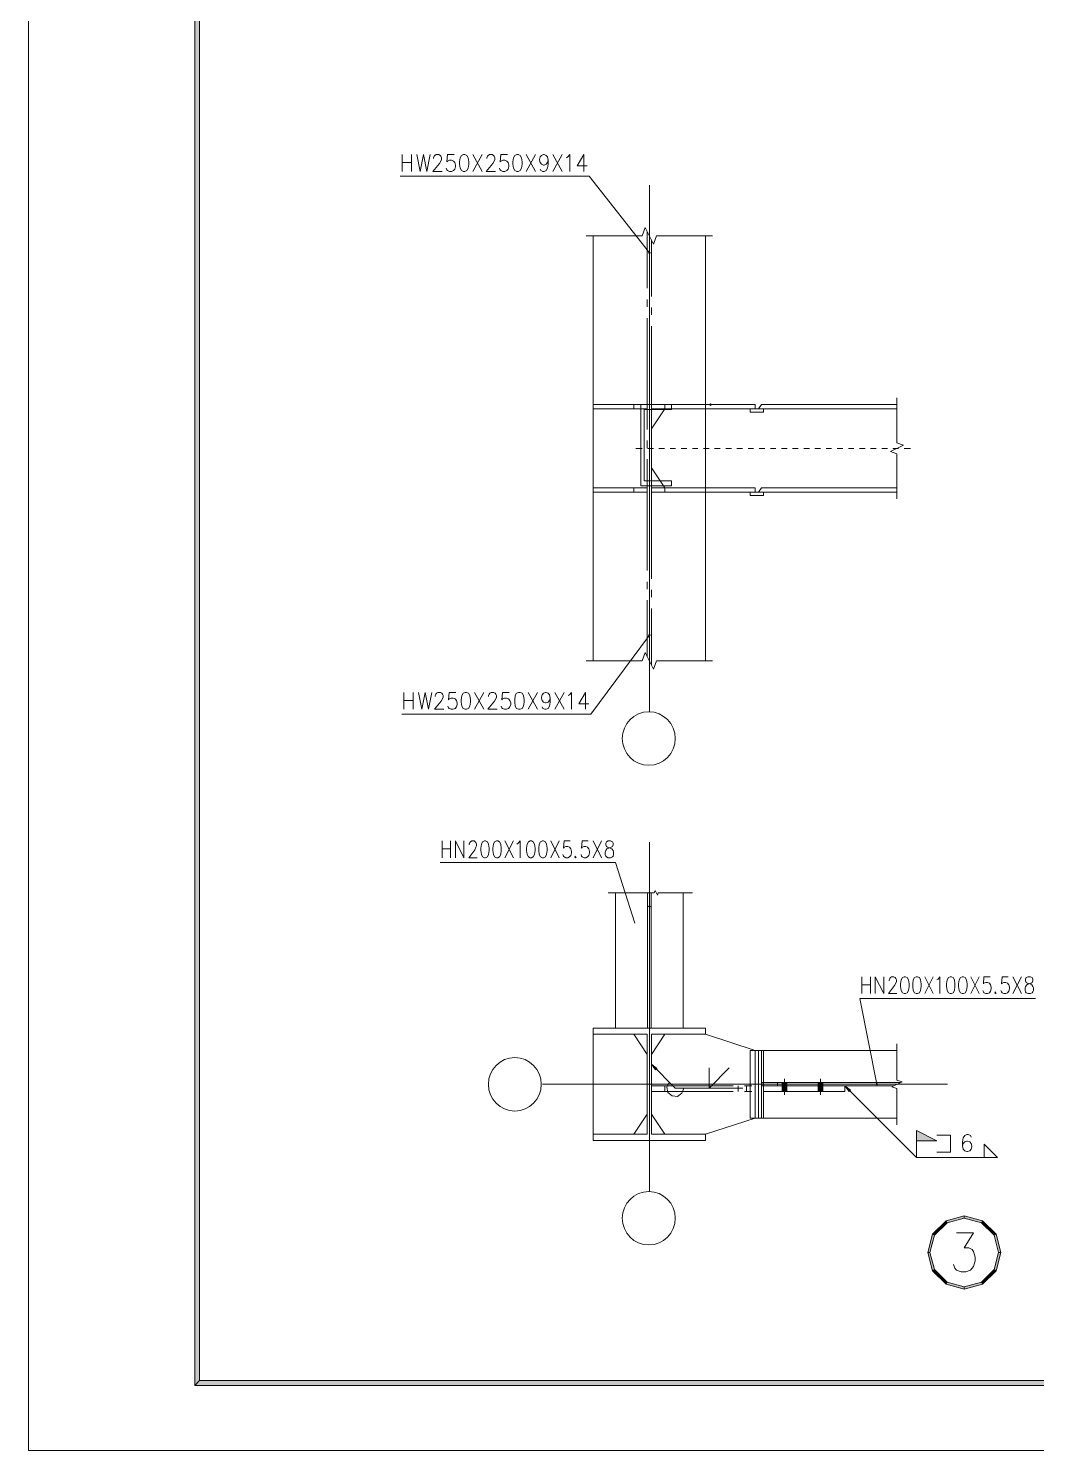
# Model space of a CAD drawing. Header units: millimetres. Extents: x 0 to 586, y 0 to 414.
# Drawn here: x 0 to 147.2, y 0 to 207.6 of the extents above; entities that cross this region are included whole.
import ezdxf

# ---------------------------------------------------------------- set-up
doc = ezdxf.new("R2010")
doc.units = ezdxf.units.MM

msp = doc.modelspace()

# ---------------------------------------------------------------- hatches: boundary and pattern name
h = msp.add_hatch(color=0)
h.dxf.hatch_style = 2
h.paths.add_polyline_path([(24.302861, 404.569083), (24.994306, 403.877639), (24.994306, 10.205861), (24.302861, 9.514417)])
h = msp.add_hatch(color=0)
h.dxf.hatch_style = 2
h.paths.add_polyline_path([(90.649778, 174.967194), (90.551, 174.868417), (90.649778, 174.868417)])
h = msp.add_hatch(color=0)
h.dxf.hatch_style = 2
h.paths.add_polyline_path([(90.551, 174.868417), (90.649778, 174.769639), (90.649778, 174.868417)])
h = msp.add_hatch(color=0)
h.dxf.hatch_style = 2
h.paths.add_polyline_path([(90.748556, 174.868417), (90.649778, 174.967194), (90.649778, 174.868417)])
h = msp.add_hatch(color=0)
h.dxf.hatch_style = 2
h.paths.add_polyline_path([(90.649778, 174.769639), (90.748556, 174.868417), (90.649778, 174.868417)])
h = msp.add_hatch(color=0)
h.dxf.hatch_style = 2
h.paths.add_polyline_path([(99.589167, 152.784528), (99.490389, 152.68575), (99.589167, 152.68575)])
h = msp.add_hatch(color=0)
h.dxf.hatch_style = 2
h.paths.add_polyline_path([(99.490389, 152.68575), (99.589167, 152.586972), (99.589167, 152.68575)])
h = msp.add_hatch(color=0)
h.dxf.hatch_style = 2
h.paths.add_polyline_path([(99.687944, 152.68575), (99.589167, 152.784528), (99.589167, 152.68575)])
h = msp.add_hatch(color=0)
h.dxf.hatch_style = 2
h.paths.add_polyline_path([(99.589167, 152.586972), (99.687944, 152.68575), (99.589167, 152.68575)])
h = msp.add_hatch(color=0)
h.dxf.hatch_style = 2
h.paths.add_polyline_path([(90.649778, 119.122472), (90.551, 119.023694), (90.649778, 119.023694)])
h = msp.add_hatch(color=0)
h.dxf.hatch_style = 2
h.paths.add_polyline_path([(90.551, 119.023694), (90.649778, 118.928444), (90.649778, 119.023694)])
h = msp.add_hatch(color=0)
h.dxf.hatch_style = 2
h.paths.add_polyline_path([(90.748556, 119.023694), (90.649778, 119.122472), (90.649778, 119.023694)])
h = msp.add_hatch(color=0)
h.dxf.hatch_style = 2
h.paths.add_polyline_path([(90.649778, 118.928444), (90.748556, 119.023694), (90.649778, 119.023694)])
h = msp.add_hatch(color=0)
h.dxf.hatch_style = 2
h.paths.add_polyline_path([(90.649778, 79.530222), (90.551, 79.431444), (90.649778, 79.431444)])
h = msp.add_hatch(color=0)
h.dxf.hatch_style = 2
h.paths.add_polyline_path([(90.551, 79.431444), (90.649778, 79.332667), (90.649778, 79.431444)])
h = msp.add_hatch(color=0)
h.dxf.hatch_style = 2
h.paths.add_polyline_path([(90.748556, 79.431444), (90.649778, 79.530222), (90.649778, 79.431444)])
h = msp.add_hatch(color=0)
h.dxf.hatch_style = 2
h.paths.add_polyline_path([(90.649778, 79.332667), (90.748556, 79.431444), (90.649778, 79.431444)])
h = msp.add_hatch(color=0)
h.dxf.hatch_style = 2
h.paths.add_polyline_path([(90.946111, 56.388), (91.746917, 55.795333), (91.538778, 55.587194)])
h = msp.add_hatch(color=0)
h.dxf.hatch_style = 2
h.paths.add_polyline_path([(110.71225, 52.433361), (110.024333, 52.433361), (110.024333, 53.717472), (110.71225, 53.717472)])
h = msp.add_hatch(color=0)
h.dxf.hatch_style = 2
h.paths.add_polyline_path([(115.972167, 52.433361), (115.280722, 52.433361), (115.280722, 53.717472), (115.972167, 53.717472)])
h = msp.add_hatch(color=0)
h.dxf.hatch_style = 2
h.paths.add_polyline_path([(119.210667, 53.223583), (120.011472, 52.630917), (119.803333, 52.422778)])
h = msp.add_hatch(color=0)
h.dxf.hatch_style = 2
h.paths.add_polyline_path([(123.842639, 53.569306), (123.743861, 53.470528), (123.842639, 53.470528)])
h = msp.add_hatch(color=0)
h.dxf.hatch_style = 2
h.paths.add_polyline_path([(123.743861, 53.470528), (123.842639, 53.37175), (123.842639, 53.470528)])
h = msp.add_hatch(color=0)
h.dxf.hatch_style = 2
h.paths.add_polyline_path([(123.941417, 53.470528), (123.842639, 53.569306), (123.842639, 53.470528)])
h = msp.add_hatch(color=0)
h.dxf.hatch_style = 2
h.paths.add_polyline_path([(123.842639, 53.37175), (123.941417, 53.470528), (123.842639, 53.470528)])
h = msp.add_hatch(color=0)
h.dxf.hatch_style = 2
h.paths.add_polyline_path([(129.667, 45.229639), (129.667, 46.711306), (132.623278, 45.229639)])
h = msp.add_hatch(color=0)
h.dxf.hatch_style = 2
h.paths.add_polyline_path([(133.963833, 33.549167), (132.009444, 31.594778), (132.295194, 31.428972), (134.129639, 33.263417)])
h = msp.add_hatch(color=0)
h.dxf.hatch_style = 2
h.paths.add_polyline_path([(136.634361, 34.265306), (133.963833, 33.549167), (134.129639, 33.263417), (136.634361, 33.933694)])
h = msp.add_hatch(color=0)
h.dxf.hatch_style = 2
h.paths.add_polyline_path([(139.304889, 33.549167), (136.634361, 34.265306), (136.634361, 33.933694), (139.139083, 33.263417)])
h = msp.add_hatch(color=0)
h.dxf.hatch_style = 2
h.paths.add_polyline_path([(141.262806, 31.594778), (139.304889, 33.549167), (139.139083, 33.263417), (140.973528, 31.428972)])
h = msp.add_hatch(color=0)
h.dxf.hatch_style = 2
h.paths.add_polyline_path([(132.009444, 31.594778), (131.293306, 28.92425), (131.624917, 28.92425), (132.295194, 31.428972)])
h = msp.add_hatch(color=0)
h.dxf.hatch_style = 2
h.paths.add_polyline_path([(141.975417, 28.92425), (141.262806, 31.594778), (140.973528, 31.428972), (141.643806, 28.92425)])
h = msp.add_hatch(color=0)
h.dxf.hatch_style = 2
h.paths.add_polyline_path([(131.293306, 28.92425), (132.009444, 26.253722), (132.295194, 26.419528), (131.624917, 28.92425)])
h = msp.add_hatch(color=0)
h.dxf.hatch_style = 2
h.paths.add_polyline_path([(141.262806, 26.253722), (141.975417, 28.92425), (141.643806, 28.92425), (140.973528, 26.419528)])
h = msp.add_hatch(color=0)
h.dxf.hatch_style = 2
h.paths.add_polyline_path([(132.009444, 26.253722), (133.963833, 24.295806), (134.129639, 24.585083), (132.295194, 26.419528)])
h = msp.add_hatch(color=0)
h.dxf.hatch_style = 2
h.paths.add_polyline_path([(139.304889, 24.295806), (141.262806, 26.253722), (140.973528, 26.419528), (139.139083, 24.585083)])
h = msp.add_hatch(color=0)
h.dxf.hatch_style = 2
h.paths.add_polyline_path([(133.963833, 24.295806), (136.634361, 23.583194), (136.634361, 23.914806), (134.129639, 24.585083)])
h = msp.add_hatch(color=0)
h.dxf.hatch_style = 2
h.paths.add_polyline_path([(136.634361, 23.583194), (139.304889, 24.295806), (139.139083, 24.585083), (136.634361, 23.914806)])
h = msp.add_hatch(color=0)
h.dxf.hatch_style = 2
h.paths.add_polyline_path([(24.302861, 9.514417), (24.994306, 10.205861), (575.429944, 10.205861), (576.117861, 9.514417)])

# ---------------------------------------------------------------- linework, layer by layer
at = {"color": 0, "lineweight": 0}
for points in [[(0, 0), (585.632278, 0), (585.632278, 414.0835), (0, 414.0835)], [(24.302861, 404.569083), (24.994306, 403.877639), (24.994306, 10.205861), (24.302861, 9.514417)], [(63.514111, 189.19825), (63.221306, 189.078306), (63.027278, 188.725528), (62.9285, 188.139917), (62.9285, 187.787139), (63.027278, 187.201528), (63.221306, 186.84875), (63.514111, 186.732333), (63.708139, 186.732333), (64.000944, 186.84875), (64.1985, 187.201528), (64.29375, 187.787139), (64.29375, 188.139917), (64.1985, 188.725528), (64.000944, 189.078306), (63.708139, 189.19825)], [(71.317556, 189.19825), (71.02475, 189.078306), (70.827194, 188.725528), (70.731944, 188.139917), (70.731944, 187.787139), (70.827194, 187.201528), (71.02475, 186.84875), (71.317556, 186.732333), (71.511583, 186.732333), (71.804389, 186.84875), (71.998417, 187.201528), (72.097194, 187.787139), (72.097194, 188.139917), (71.998417, 188.725528), (71.804389, 189.078306), (71.511583, 189.19825)], [(90.649778, 174.967194), (90.551, 174.868417), (90.649778, 174.868417)], [(90.551, 174.868417), (90.649778, 174.769639), (90.649778, 174.868417)], [(90.748556, 174.868417), (90.649778, 174.967194), (90.649778, 174.868417)], [(90.649778, 174.769639), (90.748556, 174.868417), (90.649778, 174.868417)], [(99.589167, 152.784528), (99.490389, 152.68575), (99.589167, 152.68575)], [(99.490389, 152.68575), (99.589167, 152.586972), (99.589167, 152.68575)], [(99.687944, 152.68575), (99.589167, 152.784528), (99.589167, 152.68575)], [(99.589167, 152.586972), (99.687944, 152.68575), (99.589167, 152.68575)], [(90.649778, 119.122472), (90.551, 119.023694), (90.649778, 119.023694)], [(90.551, 119.023694), (90.649778, 118.928444), (90.649778, 119.023694)], [(90.748556, 119.023694), (90.649778, 119.122472), (90.649778, 119.023694)], [(90.649778, 118.928444), (90.748556, 119.023694), (90.649778, 119.023694)], [(63.771639, 110.673444), (63.478833, 110.557028), (63.284806, 110.20425), (63.186028, 109.618639), (63.186028, 109.265861), (63.284806, 108.68025), (63.478833, 108.327472), (63.771639, 108.211056), (63.965667, 108.211056), (64.258472, 108.327472), (64.4525, 108.68025), (64.551278, 109.265861), (64.551278, 109.618639), (64.4525, 110.20425), (64.258472, 110.557028), (63.965667, 110.673444)], [(71.571556, 110.673444), (71.27875, 110.557028), (71.084722, 110.20425), (70.989472, 109.618639), (70.989472, 109.265861), (71.084722, 108.68025), (71.27875, 108.327472), (71.571556, 108.211056), (71.769111, 108.211056), (72.061917, 108.327472), (72.255944, 108.68025), (72.354722, 109.265861), (72.354722, 109.618639), (72.255944, 110.20425), (72.061917, 110.557028), (71.769111, 110.673444)], [(66.565639, 89.002306), (66.301056, 88.885889), (66.124667, 88.533111), (66.036472, 87.943972), (66.036472, 87.594722), (66.124667, 87.005583), (66.301056, 86.652806), (66.565639, 86.536389), (66.742028, 86.536389), (67.006611, 86.652806), (67.183, 87.005583), (67.271194, 87.594722), (67.271194, 87.943972), (67.183, 88.533111), (67.006611, 88.885889), (66.742028, 89.002306)], [(68.329528, 89.002306), (68.064944, 88.885889), (67.888556, 88.533111), (67.800361, 87.943972), (67.800361, 87.594722), (67.888556, 87.005583), (68.064944, 86.652806), (68.329528, 86.536389), (68.505917, 86.536389), (68.7705, 86.652806), (68.946889, 87.005583), (69.035083, 87.594722), (69.035083, 87.943972), (68.946889, 88.533111), (68.7705, 88.885889), (68.505917, 89.002306)], [(73.268417, 89.002306), (73.003833, 88.885889), (72.827444, 88.533111), (72.73925, 87.943972), (72.73925, 87.594722), (72.827444, 87.005583), (73.003833, 86.652806), (73.268417, 86.536389), (73.444806, 86.536389), (73.705861, 86.652806), (73.88225, 87.005583), (73.970444, 87.594722), (73.970444, 87.943972), (73.88225, 88.533111), (73.705861, 88.885889), (73.444806, 89.002306)], [(75.028778, 89.002306), (74.764194, 88.885889), (74.587806, 88.533111), (74.499611, 87.943972), (74.499611, 87.594722), (74.587806, 87.005583), (74.764194, 86.652806), (75.028778, 86.536389), (75.205167, 86.536389), (75.46975, 86.652806), (75.646139, 87.005583), (75.734333, 87.594722), (75.734333, 87.943972), (75.646139, 88.533111), (75.46975, 88.885889), (75.205167, 89.002306)], [(84.641972, 89.002306), (84.377389, 88.885889), (84.289194, 88.649528), (84.289194, 88.413167), (84.377389, 88.180333), (84.553778, 88.063917), (84.906556, 87.943972), (85.171139, 87.827556), (85.347528, 87.594722), (85.435722, 87.358361), (85.435722, 87.005583), (85.347528, 86.77275), (85.259333, 86.652806), (84.99475, 86.536389), (84.641972, 86.536389), (84.377389, 86.652806), (84.289194, 86.77275), (84.201, 87.005583), (84.201, 87.358361), (84.289194, 87.594722), (84.465583, 87.827556), (84.730167, 87.943972), (85.082944, 88.063917), (85.259333, 88.180333), (85.347528, 88.413167), (85.347528, 88.649528), (85.259333, 88.885889), (84.99475, 89.002306)], [(90.649778, 79.530222), (90.551, 79.431444), (90.649778, 79.431444)], [(90.551, 79.431444), (90.649778, 79.332667), (90.649778, 79.431444)], [(90.748556, 79.431444), (90.649778, 79.530222), (90.649778, 79.431444)], [(90.649778, 79.332667), (90.748556, 79.431444), (90.649778, 79.431444)], [(127.864306, 69.172667), (127.599722, 69.052722), (127.423333, 68.703472), (127.335139, 68.114333), (127.335139, 67.761556), (127.423333, 67.175944), (127.599722, 66.823167), (127.864306, 66.70675), (128.040694, 66.70675), (128.305278, 66.823167), (128.481667, 67.175944), (128.569861, 67.761556), (128.569861, 68.114333), (128.481667, 68.703472), (128.305278, 69.052722), (128.040694, 69.172667)], [(129.628194, 69.172667), (129.363611, 69.052722), (129.187222, 68.703472), (129.099028, 68.114333), (129.099028, 67.761556), (129.187222, 67.175944), (129.363611, 66.823167), (129.628194, 66.70675), (129.804583, 66.70675), (130.069167, 66.823167), (130.245556, 67.175944), (130.33375, 67.761556), (130.33375, 68.114333), (130.245556, 68.703472), (130.069167, 69.052722), (129.804583, 69.172667)], [(134.567083, 69.172667), (134.3025, 69.052722), (134.126111, 68.703472), (134.037917, 68.114333), (134.037917, 67.761556), (134.126111, 67.175944), (134.3025, 66.823167), (134.567083, 66.70675), (134.743472, 66.70675), (135.008056, 66.823167), (135.184444, 67.175944), (135.272639, 67.761556), (135.272639, 68.114333), (135.184444, 68.703472), (135.008056, 69.052722), (134.743472, 69.172667)], [(136.330972, 69.172667), (136.066389, 69.052722), (135.89, 68.703472), (135.801806, 68.114333), (135.801806, 67.761556), (135.89, 67.175944), (136.066389, 66.823167), (136.330972, 66.70675), (136.507361, 66.70675), (136.771944, 66.823167), (136.948333, 67.175944), (137.036528, 67.761556), (137.036528, 68.114333), (136.948333, 68.703472), (136.771944, 69.052722), (136.507361, 69.172667)], [(145.940639, 69.172667), (145.676056, 69.052722), (145.587861, 68.819889), (145.587861, 68.583528), (145.676056, 68.350694), (145.852444, 68.23075), (146.205222, 68.114333), (146.469806, 67.997917), (146.646194, 67.761556), (146.734389, 67.528722), (146.734389, 67.175944), (146.646194, 66.943111), (146.558, 66.823167), (146.293417, 66.70675), (145.940639, 66.70675), (145.676056, 66.823167), (145.587861, 66.943111), (145.499667, 67.175944), (145.499667, 67.528722), (145.587861, 67.761556), (145.76425, 67.997917), (146.028833, 68.114333), (146.381611, 68.23075), (146.558, 68.350694), (146.646194, 68.583528), (146.646194, 68.819889), (146.558, 69.052722), (146.293417, 69.172667)], [(90.946111, 56.388), (91.746917, 55.795333), (91.538778, 55.587194)], [(110.71225, 52.433361), (110.024333, 52.433361), (110.024333, 53.717472), (110.71225, 53.717472)], [(115.972167, 52.433361), (115.280722, 52.433361), (115.280722, 53.717472), (115.972167, 53.717472)], [(119.210667, 53.223583), (120.011472, 52.630917), (119.803333, 52.422778)], [(123.842639, 53.569306), (123.743861, 53.470528), (123.842639, 53.470528)], [(123.743861, 53.470528), (123.842639, 53.37175), (123.842639, 53.470528)], [(123.941417, 53.470528), (123.842639, 53.569306), (123.842639, 53.470528)], [(123.842639, 53.37175), (123.941417, 53.470528), (123.842639, 53.470528)], [(129.667, 45.229639), (129.667, 46.711306), (132.623278, 45.229639)], [(133.963833, 33.549167), (132.009444, 31.594778), (132.295194, 31.428972), (134.129639, 33.263417)], [(136.634361, 34.265306), (133.963833, 33.549167), (134.129639, 33.263417), (136.634361, 33.933694)], [(139.304889, 33.549167), (136.634361, 34.265306), (136.634361, 33.933694), (139.139083, 33.263417)], [(141.262806, 31.594778), (139.304889, 33.549167), (139.139083, 33.263417), (140.973528, 31.428972)], [(132.009444, 31.594778), (131.293306, 28.92425), (131.624917, 28.92425), (132.295194, 31.428972)], [(141.975417, 28.92425), (141.262806, 31.594778), (140.973528, 31.428972), (141.643806, 28.92425)], [(131.293306, 28.92425), (132.009444, 26.253722), (132.295194, 26.419528), (131.624917, 28.92425)], [(141.262806, 26.253722), (141.975417, 28.92425), (141.643806, 28.92425), (140.973528, 26.419528)], [(132.009444, 26.253722), (133.963833, 24.295806), (134.129639, 24.585083), (132.295194, 26.419528)], [(139.304889, 24.295806), (141.262806, 26.253722), (140.973528, 26.419528), (139.139083, 24.585083)], [(133.963833, 24.295806), (136.634361, 23.583194), (136.634361, 23.914806), (134.129639, 24.585083)], [(136.634361, 23.583194), (139.304889, 24.295806), (139.139083, 24.585083), (136.634361, 23.914806)], [(24.302861, 9.514417), (24.994306, 10.205861), (575.429944, 10.205861), (576.117861, 9.514417)]]:
    msp.add_lwpolyline(points, close=True, dxfattribs=at)
for points in [[(54.542972, 186.732333), (54.542972, 189.19825)], [(55.908222, 189.19825), (55.908222, 186.732333)], [(56.687861, 189.19825), (57.174694, 186.732333), (57.661528, 189.19825), (58.151889, 186.732333), (58.638722, 189.19825)], [(59.125556, 188.609111), (59.125556, 188.725528), (59.224333, 188.961889), (59.319583, 189.078306), (59.517139, 189.19825), (59.905194, 189.19825), (60.099222, 189.078306), (60.198, 188.961889), (60.296778, 188.725528), (60.296778, 188.492694), (60.198, 188.256333), (60.003972, 187.907083), (59.026778, 186.732333), (60.392028, 186.732333)], [(62.148861, 189.19825), (61.175194, 189.19825), (61.076417, 188.139917), (61.175194, 188.256333), (61.468, 188.376278), (61.757278, 188.376278), (62.050083, 188.256333), (62.247639, 188.0235), (62.342889, 187.670722), (62.342889, 187.434361), (62.247639, 187.085111), (62.050083, 186.84875), (61.757278, 186.732333), (61.468, 186.732333), (61.175194, 186.84875), (61.076417, 186.965167), (60.977639, 187.201528)], [(64.879361, 186.732333), (66.244611, 189.19825)], [(64.879361, 189.19825), (66.244611, 186.732333)], [(66.929, 188.609111), (66.929, 188.725528), (67.02425, 188.961889), (67.123028, 189.078306), (67.317056, 189.19825), (67.708639, 189.19825), (67.902667, 189.078306), (68.001444, 188.961889), (68.096694, 188.725528), (68.096694, 188.492694), (68.001444, 188.256333), (67.803889, 187.907083), (66.830222, 186.732333), (68.195472, 186.732333)], [(69.952306, 189.19825), (68.975111, 189.19825), (68.876333, 188.139917), (68.975111, 188.256333), (69.267917, 188.376278), (69.560722, 188.376278), (69.853528, 188.256333), (70.047556, 188.0235), (70.146333, 187.670722), (70.146333, 187.434361), (70.047556, 187.085111), (69.853528, 186.84875), (69.560722, 186.732333), (69.267917, 186.732333), (68.975111, 186.84875), (68.876333, 186.965167), (68.781083, 187.201528)], [(72.682806, 186.732333), (74.048056, 189.19825)], [(72.682806, 189.19825), (74.048056, 186.732333)], [(75.900139, 188.376278), (75.801361, 188.0235), (75.607333, 187.787139), (75.314528, 187.670722), (75.21575, 187.670722), (74.922944, 187.787139), (74.728917, 188.0235), (74.633667, 188.376278), (74.633667, 188.492694), (74.728917, 188.845472), (74.922944, 189.078306), (75.21575, 189.19825), (75.314528, 189.19825), (75.607333, 189.078306), (75.801361, 188.845472), (75.900139, 188.376278), (75.900139, 187.787139), (75.801361, 187.201528), (75.607333, 186.84875), (75.314528, 186.732333), (75.1205, 186.732333), (74.827694, 186.84875), (74.728917, 187.085111)], [(76.581, 186.732333), (77.94625, 189.19825)], [(76.581, 189.19825), (77.94625, 186.732333)], [(78.531861, 188.725528), (78.729417, 188.845472), (79.018694, 189.19825), (79.018694, 186.732333)], [(81.068333, 189.19825), (80.094667, 187.554306), (81.555167, 187.554306)], [(81.068333, 189.19825), (81.068333, 186.732333)], [(54.542972, 188.0235), (55.908222, 188.0235)], [(81.8515, 186.040889), (54.246639, 186.040889)], [(90.649778, 174.868417), (81.8515, 186.040889)], [(90.649778, 107.890028), (90.649778, 184.725028)], [(89.623194, 177.330806), (90.035944, 178.565528)], [(90.035944, 178.565528), (91.267139, 176.099611)], [(81.449333, 177.330806), (89.623194, 177.330806)], [(82.433583, 115.28425), (82.433583, 177.330806)], [(90.353444, 177.923472), (90.353444, 169.675528)], [(90.946111, 168.490194), (90.946111, 176.741667)], [(91.267139, 176.099611), (91.676361, 177.330806)], [(91.676361, 177.330806), (99.85375, 177.330806)], [(98.865972, 177.330806), (98.865972, 115.28425)], [(90.699167, 174.868417), (90.716806, 174.868417)], [(90.353444, 168.049222), (90.353444, 166.962667)], [(90.946111, 165.780861), (90.946111, 166.863889)], [(90.353444, 165.336361), (90.353444, 149.069778)], [(90.946111, 147.887972), (90.946111, 164.154556)], [(126.798917, 147.104806), (126.798917, 153.67)], [(82.433583, 152.68575), (90.353444, 152.68575)], [(82.433583, 152.093083), (82.433583, 152.68575)], [(82.433583, 152.093083), (90.353444, 152.093083)], [(88.381417, 152.093083), (88.381417, 152.68575)], [(93.88475, 152.68575), (89.415056, 152.68575)], [(89.415056, 152.68575), (89.415056, 140.853583)], [(89.908944, 141.545028), (89.908944, 151.994306)], [(89.908944, 151.994306), (93.88475, 151.994306)], [(90.353444, 152.093083), (90.353444, 152.68575)], [(90.946111, 152.093083), (90.946111, 152.68575)], [(90.946111, 152.68575), (98.865972, 152.68575)], [(90.946111, 149.136806), (92.918139, 152.093083)], [(90.946111, 152.093083), (98.865972, 152.093083)], [(92.918139, 152.093083), (92.918139, 152.68575)], [(93.88475, 151.994306), (93.88475, 152.68575)], [(98.865972, 152.68575), (106.097917, 152.68575)], [(98.865972, 152.093083), (98.865972, 152.68575)], [(98.865972, 152.093083), (106.097917, 152.093083)], [(99.638556, 152.68575), (99.656194, 152.68575)], [(105.357083, 152.093083), (107.329111, 152.093083)], [(105.357083, 151.567444), (105.357083, 152.093083)], [(107.329111, 151.567444), (105.357083, 151.567444)], [(106.097917, 152.093083), (106.097917, 152.68575)], [(106.588278, 152.093083), (107.004556, 152.68575)], [(106.588278, 152.093083), (126.798917, 152.093083)], [(107.004556, 152.68575), (126.798917, 152.68575)], [(107.329111, 151.567444), (107.329111, 152.093083)], [(110.370056, 152.68575), (122.198694, 152.68575)], [(90.353444, 147.443472), (90.353444, 146.356917)], [(90.946111, 143.481778), (90.946111, 149.136806)], [(88.67775, 146.307528), (89.612611, 146.307528)], [(90.424, 146.307528), (91.238917, 146.307528)], [(90.649778, 146.307528), (90.649778, 129.547056)], [(90.946111, 145.175111), (90.946111, 146.258139)], [(92.050306, 146.307528), (92.865222, 146.307528)], [(93.676611, 146.307528), (94.491528, 146.307528)], [(95.306444, 146.307528), (96.117833, 146.307528)], [(96.93275, 146.307528), (97.744139, 146.307528)], [(98.559056, 146.307528), (99.370444, 146.307528)], [(100.185361, 146.307528), (100.99675, 146.307528)], [(101.811667, 146.307528), (102.626583, 146.307528)], [(103.437972, 146.307528), (104.252889, 146.307528)], [(105.064278, 146.307528), (105.879194, 146.307528)], [(106.690583, 146.307528), (107.5055, 146.307528)], [(108.320417, 146.307528), (109.131806, 146.307528)], [(109.946722, 146.307528), (110.758111, 146.307528)], [(111.573028, 146.307528), (112.384417, 146.307528)], [(113.199333, 146.307528), (114.01425, 146.307528)], [(114.825639, 146.307528), (115.640556, 146.307528)], [(116.451944, 146.307528), (117.266861, 146.307528)], [(118.07825, 146.307528), (118.893167, 146.307528)], [(119.704556, 146.307528), (120.519472, 146.307528)], [(121.334389, 146.307528), (122.145778, 146.307528)], [(122.960694, 146.307528), (123.772083, 146.307528)], [(124.587, 146.307528), (125.398389, 146.307528)], [(125.842889, 145.831278), (127.758472, 146.787306)], [(126.798917, 145.51025), (125.842889, 145.831278)], [(126.213306, 146.307528), (127.028222, 146.307528)], [(127.758472, 146.787306), (126.798917, 147.104806)], [(126.798917, 138.948583), (126.798917, 145.51025)], [(127.839611, 146.307528), (128.770944, 146.307528)], [(90.353444, 144.730611), (90.353444, 128.464028)], [(90.946111, 127.282222), (90.946111, 143.548806)], [(92.918139, 140.5255), (90.946111, 143.481778)], [(89.908944, 141.545028), (93.88475, 141.545028)], [(93.88475, 140.853583), (93.88475, 141.545028)], [(90.353444, 140.5255), (82.433583, 140.5255)], [(82.433583, 139.932833), (82.433583, 140.5255)], [(90.353444, 139.932833), (82.433583, 139.932833)], [(88.381417, 139.932833), (88.381417, 140.5255)], [(89.415056, 140.853583), (93.88475, 140.853583)], [(90.353444, 139.932833), (90.353444, 140.5255)], [(90.946111, 139.932833), (90.946111, 140.5255)], [(90.946111, 140.5255), (98.865972, 140.5255)], [(98.865972, 139.932833), (90.946111, 139.932833)], [(92.918139, 139.932833), (92.918139, 140.5255)], [(98.865972, 140.5255), (106.097917, 140.5255)], [(98.865972, 139.932833), (98.865972, 140.5255)], [(106.097917, 139.932833), (98.865972, 139.932833)], [(105.357083, 139.407194), (105.357083, 139.932833)], [(105.357083, 139.932833), (107.329111, 139.932833)], [(107.329111, 139.407194), (105.357083, 139.407194)], [(106.097917, 139.932833), (106.097917, 140.5255)], [(106.588278, 139.932833), (107.004556, 140.5255)], [(126.798917, 139.932833), (106.588278, 139.932833)], [(126.798917, 140.5255), (107.004556, 140.5255)], [(107.329111, 139.407194), (107.329111, 139.932833)], [(90.353444, 126.837722), (90.353444, 125.751167)], [(90.946111, 124.569361), (90.946111, 125.652389)], [(90.353444, 124.124861), (90.353444, 115.876917)], [(90.946111, 114.695111), (90.946111, 122.943056)], [(90.649778, 119.023694), (82.109028, 107.519611)], [(90.699167, 119.023694), (90.716806, 119.023694)], [(89.623194, 115.28425), (90.035944, 116.518972)], [(90.035944, 116.518972), (91.267139, 114.053056)], [(81.449333, 115.28425), (89.623194, 115.28425)], [(91.267139, 114.053056), (91.676361, 115.28425)], [(91.676361, 115.28425), (99.85375, 115.28425)], [(54.8005, 108.211056), (54.8005, 110.673444)], [(56.16575, 110.673444), (56.16575, 108.211056)], [(56.945389, 110.673444), (57.432222, 108.211056), (57.919056, 110.673444), (58.405889, 108.211056), (58.89625, 110.673444)], [(59.383083, 110.087833), (59.383083, 110.20425), (59.478333, 110.440611), (59.577111, 110.557028), (59.771139, 110.673444), (60.162722, 110.673444), (60.35675, 110.557028), (60.455528, 110.440611), (60.554306, 110.20425), (60.554306, 109.971417), (60.455528, 109.735056), (60.2615, 109.382278), (59.284306, 108.211056), (60.649556, 108.211056)], [(62.406389, 110.673444), (61.429194, 110.673444), (61.333944, 109.618639), (61.429194, 109.735056), (61.722, 109.855), (62.014806, 109.855), (62.307611, 109.735056), (62.501639, 109.502222), (62.600417, 109.149444), (62.600417, 108.913083), (62.501639, 108.563833), (62.307611, 108.327472), (62.014806, 108.211056), (61.722, 108.211056), (61.429194, 108.327472), (61.333944, 108.443889), (61.235167, 108.68025)], [(65.136889, 108.211056), (66.502139, 110.673444)], [(65.136889, 110.673444), (66.502139, 108.211056)], [(67.183, 110.087833), (67.183, 110.20425), (67.281778, 110.440611), (67.380556, 110.557028), (67.574583, 110.673444), (67.966167, 110.673444), (68.160194, 110.557028), (68.255444, 110.440611), (68.354222, 110.20425), (68.354222, 109.971417), (68.255444, 109.735056), (68.061417, 109.382278), (67.08775, 108.211056), (68.453, 108.211056)], [(70.206306, 110.673444), (69.232639, 110.673444), (69.133861, 109.618639), (69.232639, 109.735056), (69.525444, 109.855), (69.81825, 109.855), (70.111056, 109.735056), (70.305083, 109.502222), (70.403861, 109.149444), (70.403861, 108.913083), (70.305083, 108.563833), (70.111056, 108.327472), (69.81825, 108.211056), (69.525444, 108.211056), (69.232639, 108.327472), (69.133861, 108.443889), (69.038611, 108.68025)], [(72.936806, 108.211056), (74.302056, 110.673444)], [(72.936806, 110.673444), (74.302056, 108.211056)], [(76.157667, 109.855), (76.058889, 109.502222), (75.864861, 109.265861), (75.572056, 109.149444), (75.473278, 109.149444), (75.180472, 109.265861), (74.986444, 109.502222), (74.887667, 109.855), (74.887667, 109.971417), (74.986444, 110.324194), (75.180472, 110.557028), (75.473278, 110.673444), (75.572056, 110.673444), (75.864861, 110.557028), (76.058889, 110.324194), (76.157667, 109.855), (76.157667, 109.265861), (76.058889, 108.68025), (75.864861, 108.327472), (75.572056, 108.211056), (75.378028, 108.211056), (75.085222, 108.327472), (74.986444, 108.563833)], [(76.838528, 108.211056), (78.203778, 110.673444)], [(76.838528, 110.673444), (78.203778, 108.211056)], [(78.789389, 110.20425), (78.983417, 110.324194), (79.276222, 110.673444), (79.276222, 108.211056)], [(81.325861, 110.673444), (80.348667, 109.033028), (81.812694, 109.033028)], [(81.325861, 110.673444), (81.325861, 108.211056)], [(54.8005, 109.502222), (56.16575, 109.502222)], [(82.109028, 107.519611), (54.504167, 107.519611)], [(60.392028, 86.536389), (60.392028, 89.002306)], [(60.392028, 87.827556), (61.62675, 87.827556)], [(61.62675, 89.002306), (61.62675, 86.536389)], [(62.332306, 86.536389), (62.332306, 89.002306), (63.567028, 86.536389), (63.567028, 89.002306)], [(64.360778, 88.413167), (64.360778, 88.533111), (64.448972, 88.765944), (64.537167, 88.885889), (64.713556, 89.002306), (65.066333, 89.002306), (65.242722, 88.885889), (65.330917, 88.765944), (65.419111, 88.533111), (65.419111, 88.29675), (65.330917, 88.063917), (65.154528, 87.711139), (64.272583, 86.536389), (65.507306, 86.536389)], [(69.56425, 86.536389), (70.798972, 89.002306)], [(69.56425, 89.002306), (70.798972, 86.536389)], [(71.328139, 88.533111), (71.504528, 88.649528), (71.769111, 89.002306), (71.769111, 86.536389)], [(76.2635, 86.536389), (77.498222, 89.002306)], [(76.2635, 89.002306), (77.498222, 86.536389)], [(79.085722, 89.002306), (78.203778, 89.002306), (78.115583, 87.943972), (78.203778, 88.063917), (78.468361, 88.180333), (78.732944, 88.180333), (78.997528, 88.063917), (79.173917, 87.827556), (79.262111, 87.474778), (79.262111, 87.241944), (79.173917, 86.889167), (78.997528, 86.652806), (78.732944, 86.536389), (78.468361, 86.536389), (78.203778, 86.652806), (78.115583, 86.77275), (78.027389, 87.005583)], [(81.731556, 89.002306), (80.849611, 89.002306), (80.761417, 87.943972), (80.849611, 88.063917), (81.114194, 88.180333), (81.378778, 88.180333), (81.643361, 88.063917), (81.81975, 87.827556), (81.907944, 87.474778), (81.907944, 87.241944), (81.81975, 86.889167), (81.643361, 86.652806), (81.378778, 86.536389), (81.114194, 86.536389), (80.849611, 86.652806), (80.761417, 86.77275), (80.673222, 87.005583)], [(82.437111, 86.536389), (83.671833, 89.002306)], [(82.437111, 89.002306), (83.671833, 86.536389)], [(90.649778, 37.860111), (90.649778, 88.797694)], [(60.095694, 85.844944), (85.732056, 85.844944)], [(79.879472, 86.77275), (79.791278, 86.652806), (79.879472, 86.536389), (79.967667, 86.652806)], [(88.533111, 76.972583), (85.732056, 85.844944)], [(84.617278, 81.403472), (91.369444, 81.403472)], [(85.721472, 61.686722), (85.721472, 81.403472)], [(90.402833, 81.403472), (90.402833, 61.686722)], [(90.896722, 61.686722), (90.896722, 81.403472)], [(91.369444, 81.403472), (91.482333, 81.738611)], [(91.482333, 81.738611), (91.817472, 81.068333)], [(91.817472, 81.068333), (91.930361, 81.403472)], [(91.930361, 81.403472), (96.929222, 81.403472)], [(95.581611, 81.403472), (95.581611, 61.686722)], [(90.699167, 79.431444), (90.716806, 79.431444)], [(121.694222, 66.70675), (121.694222, 69.172667)], [(122.928944, 69.172667), (122.928944, 66.70675)], [(123.6345, 66.70675), (123.6345, 69.172667), (124.869222, 66.70675), (124.869222, 69.172667)], [(125.662972, 68.583528), (125.662972, 68.703472), (125.751167, 68.936306), (125.839361, 69.052722), (126.01575, 69.172667), (126.368528, 69.172667), (126.541389, 69.052722), (126.629583, 68.936306), (126.717778, 68.703472), (126.717778, 68.467111), (126.629583, 68.23075), (126.453194, 67.8815), (125.574778, 66.70675), (126.805972, 66.70675)], [(130.862917, 66.70675), (132.097639, 69.172667)], [(130.862917, 69.172667), (132.097639, 66.70675)], [(132.626806, 68.703472), (132.803194, 68.819889), (133.067778, 69.172667), (133.067778, 66.70675)], [(137.565694, 66.70675), (138.800417, 69.172667)], [(137.565694, 69.172667), (138.800417, 66.70675)], [(140.387917, 69.172667), (139.505972, 69.172667), (139.417778, 68.114333), (139.505972, 68.23075), (139.770556, 68.350694), (140.035139, 68.350694), (140.299722, 68.23075), (140.476111, 67.997917), (140.564306, 67.645139), (140.564306, 67.412306), (140.476111, 67.059528), (140.299722, 66.823167), (140.035139, 66.70675), (139.770556, 66.70675), (139.505972, 66.823167), (139.417778, 66.943111), (139.329583, 67.175944)], [(143.03375, 69.172667), (142.151806, 69.172667), (142.063611, 68.114333), (142.151806, 68.23075), (142.416389, 68.350694), (142.680972, 68.350694), (142.945556, 68.23075), (143.121944, 67.997917), (143.210139, 67.645139), (143.210139, 67.412306), (143.121944, 67.059528), (142.945556, 66.823167), (142.680972, 66.70675), (142.416389, 66.70675), (142.151806, 66.823167), (142.063611, 66.943111), (141.975417, 67.175944)], [(143.735778, 66.70675), (144.9705, 69.172667)], [(143.735778, 69.172667), (144.9705, 66.70675)], [(121.694222, 67.997917), (122.928944, 67.997917)], [(141.181667, 66.943111), (141.093472, 66.823167), (141.181667, 66.70675), (141.269861, 66.823167)], [(123.842639, 53.470528), (121.397889, 66.015306)], [(121.397889, 66.015306), (147.030722, 66.015306)], [(98.865972, 61.686722), (82.433583, 61.686722)], [(82.433583, 60.765972), (82.433583, 61.686722)], [(82.433583, 60.765972), (90.353444, 60.765972)], [(88.381417, 60.765972), (82.433583, 60.765972)], [(82.433583, 46.175083), (82.433583, 60.765972)], [(88.381417, 60.765972), (90.353444, 57.806167)], [(93.88475, 61.686722), (89.415056, 61.686722)], [(90.353444, 60.765972), (90.353444, 46.175083)], [(90.946111, 46.175083), (90.946111, 60.765972)], [(90.946111, 57.806167), (92.918139, 60.765972)], [(90.946111, 60.765972), (98.865972, 60.765972)], [(98.865972, 60.765972), (92.918139, 60.765972)], [(98.865972, 60.765972), (98.865972, 61.686722)], [(98.865972, 60.765972), (106.097917, 58.398833)], [(105.357083, 58.398833), (105.357083, 48.538694)], [(105.357083, 58.398833), (106.097917, 58.398833)], [(106.097917, 58.398833), (106.097917, 48.538694)], [(106.097917, 58.398833), (106.588278, 58.398833)], [(106.588278, 58.398833), (126.798917, 58.398833)], [(106.588278, 58.398833), (106.588278, 48.538694)], [(106.588278, 58.398833), (107.329111, 58.398833)], [(107.004556, 48.538694), (107.004556, 58.398833)], [(107.329111, 48.538694), (107.329111, 58.398833)], [(126.798917, 54.084361), (126.798917, 59.386611)], [(90.353444, 57.806167), (90.353444, 49.131361)], [(90.946111, 49.131361), (90.946111, 57.806167)], [(90.946111, 56.388), (94.431556, 52.902556)], [(99.359861, 52.902556), (102.319667, 55.858833)], [(99.359861, 52.902556), (99.359861, 55.858833)], [(110.370056, 51.907722), (110.370056, 54.243111)], [(115.626444, 51.907722), (115.626444, 54.243111)], [(127.53975, 53.840944), (126.798917, 54.084361)], [(75.039361, 53.470528), (134.196667, 53.470528)], [(90.946111, 53.223583), (102.908806, 53.223583)], [(102.908806, 52.433361), (90.946111, 52.433361)], [(92.918139, 52.433361), (92.918139, 53.223583)], [(93.560194, 53.773917), (93.210944, 53.064833), (93.366167, 52.285194), (93.958833, 51.763083), (94.752583, 51.710167), (95.40875, 52.151139), (95.66275, 52.902556)], [(94.431556, 52.902556), (104.291694, 52.902556)], [(103.60025, 52.433361), (103.60025, 53.223583)], [(104.535111, 53.223583), (105.618139, 53.223583)], [(105.618139, 52.433361), (104.535111, 52.433361)], [(104.849083, 52.433361), (104.849083, 53.223583)], [(127.292806, 53.717472), (107.082167, 53.717472)], [(107.082167, 53.717472), (107.082167, 53.223583)], [(107.082167, 53.223583), (126.308556, 53.223583)], [(107.247972, 53.223583), (119.210667, 53.223583)], [(119.210667, 52.433361), (107.247972, 52.433361)], [(109.382278, 53.717472), (109.382278, 53.223583)], [(119.210667, 53.223583), (129.667, 42.76725)], [(119.210667, 52.433361), (119.210667, 53.223583)], [(119.210667, 53.223583), (119.210667, 52.433361)], [(123.892028, 53.470528), (123.909667, 53.470528)], [(126.061611, 53.100111), (127.53975, 53.840944)], [(126.798917, 52.853167), (126.061611, 53.100111)], [(126.798917, 47.554444), (126.798917, 52.853167)], [(90.353444, 49.131361), (88.381417, 46.175083)], [(92.918139, 46.175083), (90.946111, 49.131361)], [(106.097917, 48.538694), (98.865972, 46.175083)], [(105.357083, 48.538694), (106.097917, 48.538694)], [(107.004556, 48.538694), (106.097917, 48.538694)], [(126.798917, 48.538694), (106.588278, 48.538694)], [(107.004556, 48.538694), (107.329111, 48.538694)], [(82.433583, 46.175083), (90.353444, 46.175083)], [(82.433583, 46.175083), (88.381417, 46.175083)], [(82.433583, 45.254333), (82.433583, 46.175083)], [(90.946111, 46.175083), (98.865972, 46.175083)], [(92.918139, 46.175083), (98.865972, 46.175083)], [(98.865972, 45.254333), (98.865972, 46.175083)], [(132.623278, 46.019861), (134.595306, 46.019861)], [(134.595306, 43.553944), (134.595306, 46.019861)], [(137.643306, 45.765861), (137.537472, 46.002222), (137.219972, 46.118639), (137.008306, 46.118639), (136.687278, 46.002222), (136.475611, 45.649444), (136.369778, 45.060306), (136.369778, 44.474694), (136.475611, 44.0055), (136.687278, 43.769139), (137.008306, 43.652722), (137.114139, 43.652722), (137.431639, 43.769139), (137.643306, 44.0055), (137.749139, 44.358278), (137.749139, 44.474694), (137.643306, 44.827472), (137.431639, 45.060306), (137.114139, 45.18025), (137.008306, 45.18025), (136.687278, 45.060306), (136.475611, 44.827472), (136.369778, 44.474694)], [(98.865972, 45.254333), (82.433583, 45.254333)], [(129.667, 42.76725), (129.667, 45.229639)], [(139.527139, 44.739278), (141.495639, 42.76725)], [(139.527139, 42.76725), (139.527139, 44.739278)], [(129.667, 42.76725), (141.495639, 42.76725)], [(132.623278, 43.553944), (134.595306, 43.553944)], [(135.494889, 31.771167), (137.999611, 31.771167), (136.634361, 29.601583), (137.31875, 29.601583), (137.773833, 29.329944), (137.999611, 29.058306), (138.228917, 28.246917), (138.228917, 27.703639), (137.999611, 26.888722), (137.544528, 26.348972), (136.863667, 26.077333), (136.179278, 26.077333), (135.494889, 26.348972), (135.269111, 26.620611), (135.039806, 27.160361)], [(141.809611, 28.92425), (141.82725, 28.92425)]]:
    msp.add_lwpolyline(points, dxfattribs=at)
for centre in [(90.570403, 103.947736), (71.015931, 53.468764), (90.570403, 33.914292)]:
    msp.add_ellipse(centre, major_axis=(0, 3.903486), ratio=0.990059, start_param=0, end_param=6.283185, dxfattribs=at)

doc.saveas('drawing.dxf')
